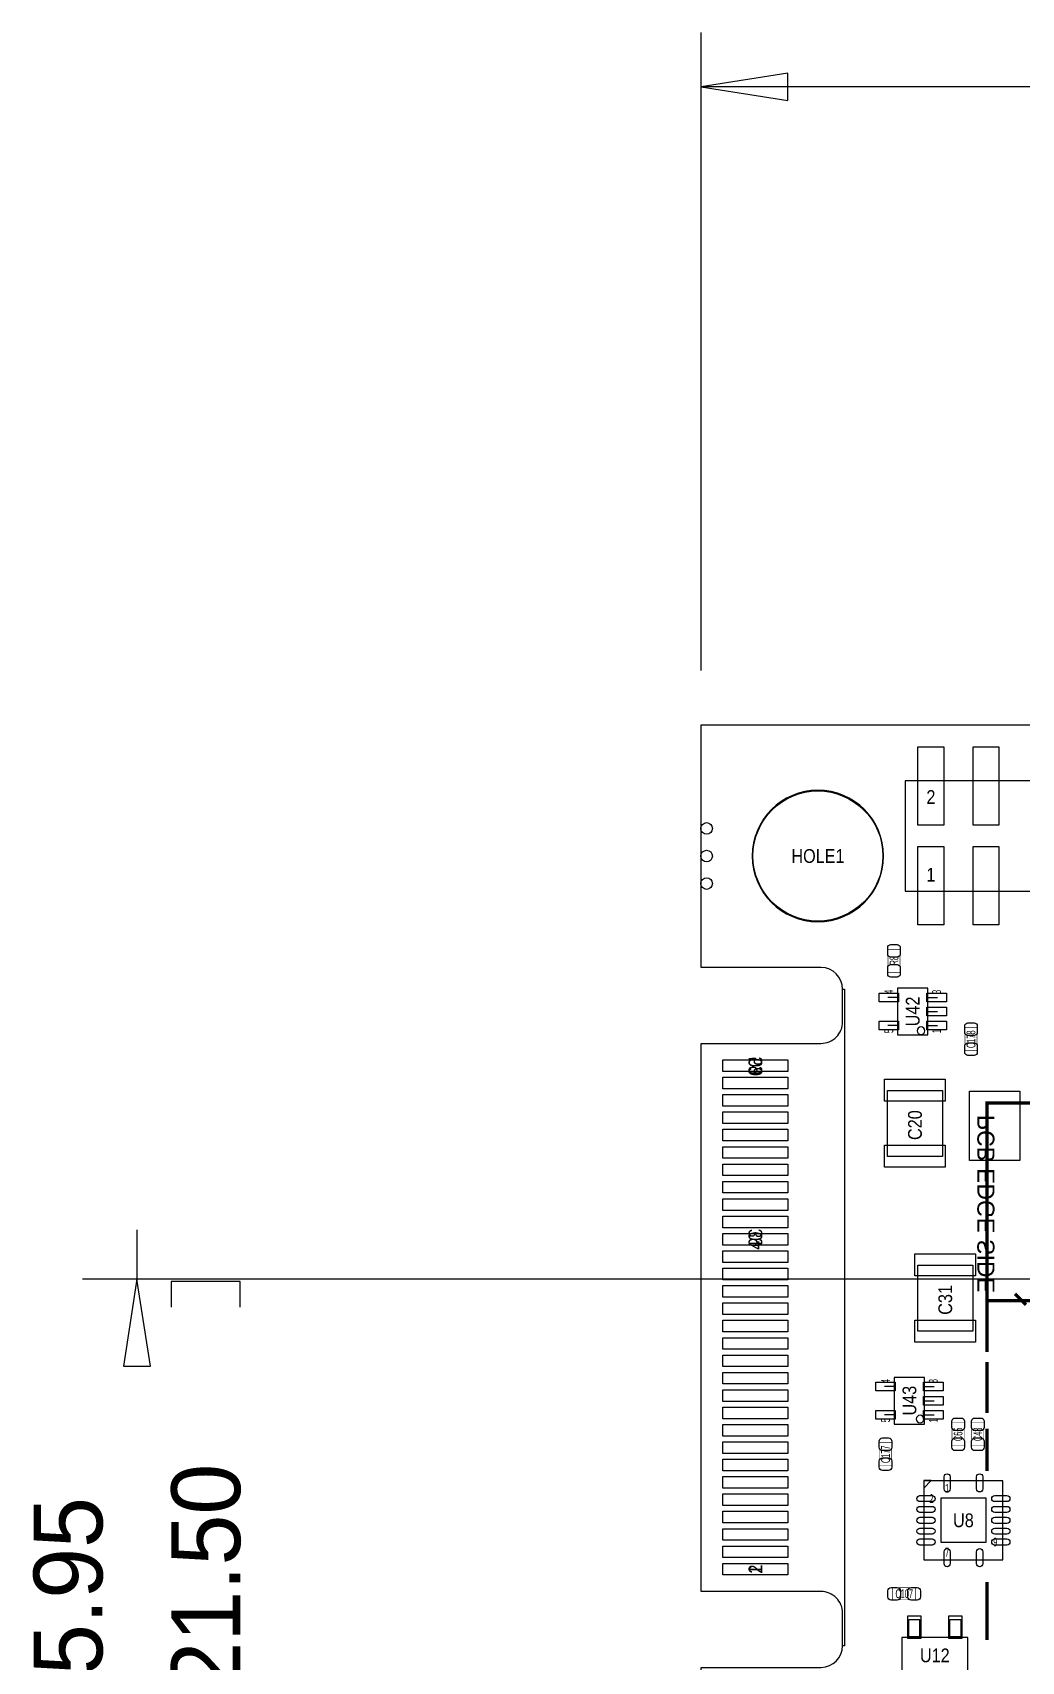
# Model space of a CAD drawing. Extents: x -31 to 174, y -12 to 124.
# Drawn here: x -30.8 to 14.8, y 46.5 to 121.6 of the extents above; entities that cross this region are included whole.
import ezdxf
from ezdxf.enums import TextEntityAlignment as Align

# ---------------------------------------------------------------- set-up
doc = ezdxf.new("R2010")
doc.units = 0
for name, color, linetype in [('BG_DIMENSION', 1, 'CONTINUOUS'), ('BG_OUTLINE', 3, 'CONTINUOUS'), ('PG_ASSEMBLY_BOTTOM', 140, 'CONTINUOUS'), ('PG_ASSEMBLY_TOP', 140, 'CONTINUOUS'), ('PIN_BOTTOM', 2, 'CONTINUOUS'), ('PIN_TOP', 160, 'CONTINUOUS'), ('RD_ASSEMBLY_TOP', 140, 'CONTINUOUS')]:
    doc.layers.add(name, color=color, linetype=linetype)

msp = doc.modelspace()

# ---------------------------------------------------------------- linework, layer by layer
at = {"layer": 'BG_DIMENSION'}
for points in [[(0, 92.157042), (0, 121.555002)], [(3.999992, 119.67972), (0, 119.05488), (3.999992, 118.43004), (3.999992, 119.67972)], [(56.33847, 119.05488), (0, 119.05488)], [(-26.01214, 66.39433), (-26.01214, 64.11722)], [(44.845478, 64.11722), (-28.512262, 64.11722)], [(-25.3873, 60.117228), (-26.01214, 64.11722), (-26.63698, 60.117228), (-25.3873, 60.117228)], [(-21.24964, 62.83198), (-21.24964, 64.01308), (-24.42464, 64.01308), (-24.42464, 62.83198)]]:
    msp.add_lwpolyline(points, dxfattribs=at)
at = {"layer": 'BG_OUTLINE'}
msp.add_lwpolyline([(0, 0), (0, 46.233588), (5.526532, 46.233588, 0.413393), (6.522212, 47.232062), (6.522212, 48.731932, 0.414214), (5.522214, 49.73193), (0, 49.73193), (0, 74.98207), (5.522214, 74.98207, 0.414214), (6.522212, 75.982068), (6.522212, 77.481938, 0.413393), (5.526532, 78.480412), (0, 78.480412), (0, 89.662), (150.622, 89.662), (150.622, 0)], format="xyb", close=True, dxfattribs=at)
at = {"layer": 'PG_ASSEMBLY_BOTTOM'}
for points in [[(6.522212, 77.481938), (6.602222, 77.481938)], [(6.522212, 75.982068), (6.522212, 77.481938)], [(6.522212, 77.481938), (6.602222, 77.481938)], [(6.522212, 75.982068), (6.522212, 77.481938)], [(6.522212, 77.481938), (6.602222, 77.481938)], [(6.522212, 75.982068), (6.522212, 77.481938)], [(6.522212, 77.481938), (6.602222, 77.481938)], [(6.522212, 75.982068), (6.522212, 77.481938)], [(6.522212, 77.481938), (6.602222, 77.481938)], [(6.522212, 75.982068), (6.522212, 77.481938)], [(6.522212, 77.481938), (6.602222, 77.481938)], [(6.522212, 75.982068), (6.522212, 77.481938)], [(6.522212, 77.481938), (6.602222, 77.481938)], [(6.522212, 75.982068), (6.522212, 77.481938)], [(6.522212, 77.481938), (6.602222, 77.481938)], [(6.522212, 75.982068), (6.522212, 77.481938)], [(6.522212, 77.481938), (6.602222, 77.481938)], [(6.522212, 75.982068), (6.522212, 77.481938)], [(6.522212, 77.481938), (6.602222, 77.481938)], [(6.522212, 75.982068), (6.522212, 77.481938)], [(6.522212, 77.481938), (6.602222, 77.481938)], [(6.522212, 75.982068), (6.522212, 77.481938)], [(6.522212, 77.481938), (6.602222, 77.481938)], [(6.522212, 75.982068), (6.522212, 77.481938)], [(6.522212, 77.481938), (6.602222, 77.481938)], [(6.522212, 75.982068), (6.522212, 77.481938)], [(6.522212, 77.481938), (6.602222, 77.481938)], [(6.522212, 75.982068), (6.522212, 77.481938)], [(6.522212, 77.481938), (6.602222, 77.481938)], [(6.522212, 75.982068), (6.522212, 77.481938)], [(6.522212, 77.481938), (6.602222, 77.481938)], [(6.522212, 75.982068), (6.522212, 77.481938)], [(6.522212, 77.481938), (6.602222, 77.481938)], [(6.602222, 77.481938), (6.602222, 47.232062)], [(6.602222, 77.481938), (6.602222, 47.232062)], [(6.602222, 77.481938), (6.602222, 47.232062)], [(6.602222, 77.481938), (6.602222, 47.232062)], [(6.602222, 77.481938), (6.602222, 47.232062)], [(6.602222, 77.481938), (6.602222, 47.232062)], [(6.602222, 77.481938), (6.602222, 47.232062)], [(6.602222, 77.481938), (6.602222, 47.232062)], [(6.602222, 77.481938), (6.602222, 47.232062)], [(6.602222, 77.481938), (6.602222, 47.232062)], [(6.602222, 77.481938), (6.602222, 47.232062)], [(6.602222, 77.481938), (6.602222, 47.232062)], [(6.602222, 77.481938), (6.602222, 47.232062)], [(6.602222, 77.481938), (6.602222, 47.232062)], [(6.602222, 77.481938), (6.602222, 47.232062)], [(6.602222, 77.481938), (6.602222, 47.232062)], [(0.002032, 74.98207), (5.522214, 74.98207)], [(0.002032, 49.73193), (0.002032, 74.98207)], [(0.002032, 74.98207), (5.522214, 74.98207)], [(0.002032, 49.73193), (0.002032, 74.98207)], [(0.002032, 74.98207), (5.522214, 74.98207)], [(0.002032, 49.73193), (0.002032, 74.98207)], [(0.002032, 74.98207), (5.522214, 74.98207)], [(0.002032, 49.73193), (0.002032, 74.98207)], [(0.002032, 74.98207), (5.522214, 74.98207)], [(0.002032, 49.73193), (0.002032, 74.98207)], [(0.002032, 74.98207), (5.522214, 74.98207)], [(0.002032, 49.73193), (0.002032, 74.98207)], [(0.002032, 74.98207), (5.522214, 74.98207)], [(0.002032, 49.73193), (0.002032, 74.98207)], [(0.002032, 74.98207), (5.522214, 74.98207)], [(0.002032, 49.73193), (0.002032, 74.98207)], [(0.002032, 74.98207), (5.522214, 74.98207)], [(0.002032, 49.73193), (0.002032, 74.98207)], [(0.002032, 74.98207), (5.522214, 74.98207)], [(0.002032, 49.73193), (0.002032, 74.98207)], [(0.002032, 74.98207), (5.522214, 74.98207)], [(0.002032, 49.73193), (0.002032, 74.98207)], [(0.002032, 74.98207), (5.522214, 74.98207)], [(0.002032, 49.73193), (0.002032, 74.98207)], [(0.002032, 74.98207), (5.522214, 74.98207)], [(0.002032, 49.73193), (0.002032, 74.98207)], [(0.002032, 74.98207), (5.522214, 74.98207)], [(0.002032, 49.73193), (0.002032, 74.98207)], [(0.002032, 74.98207), (5.522214, 74.98207)], [(0.002032, 49.73193), (0.002032, 74.98207)], [(0.002032, 74.98207), (5.522214, 74.98207)], [(0.002032, 49.73193), (0.002032, 74.98207)], [(5.522214, 49.73193), (0.002032, 49.73193)], [(5.522214, 49.73193), (0.002032, 49.73193)], [(5.522214, 49.73193), (0.002032, 49.73193)], [(5.522214, 49.73193), (0.002032, 49.73193)], [(5.522214, 49.73193), (0.002032, 49.73193)], [(5.522214, 49.73193), (0.002032, 49.73193)], [(5.522214, 49.73193), (0.002032, 49.73193)], [(5.522214, 49.73193), (0.002032, 49.73193)], [(5.522214, 49.73193), (0.002032, 49.73193)], [(5.522214, 49.73193), (0.002032, 49.73193)], [(5.522214, 49.73193), (0.002032, 49.73193)], [(5.522214, 49.73193), (0.002032, 49.73193)], [(5.522214, 49.73193), (0.002032, 49.73193)], [(5.522214, 49.73193), (0.002032, 49.73193)], [(5.522214, 49.73193), (0.002032, 49.73193)], [(5.522214, 49.73193), (0.002032, 49.73193)], [(6.522212, 47.232062), (6.522212, 48.731932)], [(6.522212, 47.232062), (6.522212, 48.731932)], [(6.522212, 47.232062), (6.522212, 48.731932)], [(6.522212, 47.232062), (6.522212, 48.731932)], [(6.522212, 47.232062), (6.522212, 48.731932)], [(6.522212, 47.232062), (6.522212, 48.731932)], [(6.522212, 47.232062), (6.522212, 48.731932)], [(6.522212, 47.232062), (6.522212, 48.731932)], [(6.522212, 47.232062), (6.522212, 48.731932)], [(6.522212, 47.232062), (6.522212, 48.731932)], [(6.522212, 47.232062), (6.522212, 48.731932)], [(6.522212, 47.232062), (6.522212, 48.731932)], [(6.522212, 47.232062), (6.522212, 48.731932)], [(6.522212, 47.232062), (6.522212, 48.731932)], [(6.522212, 47.232062), (6.522212, 48.731932)], [(6.522212, 47.232062), (6.522212, 48.731932)], [(6.602222, 47.232062), (6.522212, 47.232062)], [(6.602222, 47.232062), (6.522212, 47.232062)], [(6.602222, 47.232062), (6.522212, 47.232062)], [(6.602222, 47.232062), (6.522212, 47.232062)], [(6.602222, 47.232062), (6.522212, 47.232062)], [(6.602222, 47.232062), (6.522212, 47.232062)], [(6.602222, 47.232062), (6.522212, 47.232062)], [(6.602222, 47.232062), (6.522212, 47.232062)], [(6.602222, 47.232062), (6.522212, 47.232062)], [(6.602222, 47.232062), (6.522212, 47.232062)], [(6.602222, 47.232062), (6.522212, 47.232062)], [(6.602222, 47.232062), (6.522212, 47.232062)], [(6.602222, 47.232062), (6.522212, 47.232062)], [(6.602222, 47.232062), (6.522212, 47.232062)], [(6.602222, 47.232062), (6.522212, 47.232062)], [(6.602222, 47.232062), (6.522212, 47.232062)]]:
    msp.add_lwpolyline(points, dxfattribs=at)
for points in [[(5.522214, 74.98207, 0.414216), (6.522212, 75.982068)], [(5.522214, 74.98207, 0.414216), (6.522212, 75.982068)], [(5.522214, 74.98207, 0.414216), (6.522212, 75.982068)], [(5.522214, 74.98207, 0.414216), (6.522212, 75.982068)], [(5.522214, 74.98207, 0.414216), (6.522212, 75.982068)], [(5.522214, 74.98207, 0.414216), (6.522212, 75.982068)], [(5.522214, 74.98207, 0.414216), (6.522212, 75.982068)], [(5.522214, 74.98207, 0.414216), (6.522212, 75.982068)], [(5.522214, 74.98207, 0.414216), (6.522212, 75.982068)], [(5.522214, 74.98207, 0.414216), (6.522212, 75.982068)], [(5.522214, 74.98207, 0.414216), (6.522212, 75.982068)], [(5.522214, 74.98207, 0.414216), (6.522212, 75.982068)], [(5.522214, 74.98207, 0.414216), (6.522212, 75.982068)], [(5.522214, 74.98207, 0.414216), (6.522212, 75.982068)], [(5.522214, 74.98207, 0.414216), (6.522212, 75.982068)], [(5.522214, 74.98207, 0.414216), (6.522212, 75.982068)], [(6.522212, 48.731932, 0.414216), (5.522214, 49.73193)], [(6.522212, 48.731932, 0.414216), (5.522214, 49.73193)], [(6.522212, 48.731932, 0.414216), (5.522214, 49.73193)], [(6.522212, 48.731932, 0.414216), (5.522214, 49.73193)], [(6.522212, 48.731932, 0.414216), (5.522214, 49.73193)], [(6.522212, 48.731932, 0.414216), (5.522214, 49.73193)], [(6.522212, 48.731932, 0.414216), (5.522214, 49.73193)], [(6.522212, 48.731932, 0.414216), (5.522214, 49.73193)], [(6.522212, 48.731932, 0.414216), (5.522214, 49.73193)], [(6.522212, 48.731932, 0.414216), (5.522214, 49.73193)], [(6.522212, 48.731932, 0.414216), (5.522214, 49.73193)], [(6.522212, 48.731932, 0.414216), (5.522214, 49.73193)], [(6.522212, 48.731932, 0.414216), (5.522214, 49.73193)], [(6.522212, 48.731932, 0.414216), (5.522214, 49.73193)], [(6.522212, 48.731932, 0.414216), (5.522214, 49.73193)], [(6.522212, 48.731932, 0.414216), (5.522214, 49.73193)]]:
    msp.add_lwpolyline(points, format="xyb", dxfattribs=at)
at = {"layer": 'PG_ASSEMBLY_BOTTOM', "const_width": 0.1524}
msp.add_lwpolyline([(14.976348, 62.937136), (14.468348, 63.445136)], dxfattribs=at)
at = {"layer": 'PG_ASSEMBLY_TOP'}
for points in [[(9.398, 82.0039), (34.6456, 82.0039), (34.6456, 87.0839), (9.398, 87.0839), (9.398, 82.0039)], [(6.522212, 77.481938), (6.602222, 77.481938)], [(6.522212, 75.982068), (6.522212, 77.481938)], [(6.522212, 77.481938), (6.602222, 77.481938)], [(6.522212, 75.982068), (6.522212, 77.481938)], [(6.522212, 77.481938), (6.602222, 77.481938)], [(6.522212, 75.982068), (6.522212, 77.481938)], [(6.522212, 77.481938), (6.602222, 77.481938)], [(6.522212, 75.982068), (6.522212, 77.481938)], [(6.522212, 77.481938), (6.602222, 77.481938)], [(6.522212, 75.982068), (6.522212, 77.481938)], [(6.522212, 77.481938), (6.602222, 77.481938)], [(6.522212, 75.982068), (6.522212, 77.481938)], [(6.522212, 77.481938), (6.602222, 77.481938)], [(6.522212, 75.982068), (6.522212, 77.481938)], [(6.522212, 77.481938), (6.602222, 77.481938)], [(6.522212, 75.982068), (6.522212, 77.481938)], [(6.522212, 77.481938), (6.602222, 77.481938)], [(6.522212, 75.982068), (6.522212, 77.481938)], [(6.522212, 77.481938), (6.602222, 77.481938)], [(6.522212, 75.982068), (6.522212, 77.481938)], [(6.522212, 77.481938), (6.602222, 77.481938)], [(6.522212, 75.982068), (6.522212, 77.481938)], [(6.522212, 77.481938), (6.602222, 77.481938)], [(6.522212, 75.982068), (6.522212, 77.481938)], [(6.522212, 77.481938), (6.602222, 77.481938)], [(6.522212, 75.982068), (6.522212, 77.481938)], [(6.522212, 77.481938), (6.602222, 77.481938)], [(6.522212, 75.982068), (6.522212, 77.481938)], [(6.522212, 77.481938), (6.602222, 77.481938)], [(6.522212, 75.982068), (6.522212, 77.481938)], [(6.522212, 77.481938), (6.602222, 77.481938)], [(6.522212, 75.982068), (6.522212, 77.481938)], [(6.602222, 77.481938), (6.602222, 47.232062)], [(6.602222, 77.481938), (6.602222, 47.232062)], [(6.602222, 77.481938), (6.602222, 47.232062)], [(6.602222, 77.481938), (6.602222, 47.232062)], [(6.602222, 77.481938), (6.602222, 47.232062)], [(6.602222, 77.481938), (6.602222, 47.232062)], [(6.602222, 77.481938), (6.602222, 47.232062)], [(6.602222, 77.481938), (6.602222, 47.232062)], [(6.602222, 77.481938), (6.602222, 47.232062)], [(6.602222, 77.481938), (6.602222, 47.232062)], [(6.602222, 77.481938), (6.602222, 47.232062)], [(6.602222, 77.481938), (6.602222, 47.232062)], [(6.602222, 77.481938), (6.602222, 47.232062)], [(6.602222, 77.481938), (6.602222, 47.232062)], [(6.602222, 77.481938), (6.602222, 47.232062)], [(6.602222, 77.481938), (6.602222, 47.232062)], [(10.453624, 75.378818), (10.453624, 77.528928), (9.053576, 77.528928), (9.053576, 75.378818), (10.453624, 75.378818)], [(9.0678, 77.10424), (8.6106, 77.10424)], [(10.4394, 77.10424), (10.8966, 77.10424)], [(9.0678, 75.80376), (8.6106, 75.80376)], [(10.4394, 76.454), (10.8966, 76.454)], [(10.4394, 75.80376), (10.8966, 75.80376)], [(0.002032, 74.98207), (5.522214, 74.98207)], [(0.002032, 49.73193), (0.002032, 74.98207)], [(0.002032, 74.98207), (5.522214, 74.98207)], [(0.002032, 49.73193), (0.002032, 74.98207)], [(0.002032, 74.98207), (5.522214, 74.98207)], [(0.002032, 49.73193), (0.002032, 74.98207)], [(0.002032, 74.98207), (5.522214, 74.98207)], [(0.002032, 49.73193), (0.002032, 74.98207)], [(0.002032, 74.98207), (5.522214, 74.98207)], [(0.002032, 49.73193), (0.002032, 74.98207)], [(0.002032, 74.98207), (5.522214, 74.98207)], [(0.002032, 49.73193), (0.002032, 74.98207)], [(0.002032, 74.98207), (5.522214, 74.98207)], [(0.002032, 49.73193), (0.002032, 74.98207)], [(0.002032, 74.98207), (5.522214, 74.98207)], [(0.002032, 49.73193), (0.002032, 74.98207)], [(0.002032, 74.98207), (5.522214, 74.98207)], [(0.002032, 49.73193), (0.002032, 74.98207)], [(0.002032, 74.98207), (5.522214, 74.98207)], [(0.002032, 49.73193), (0.002032, 74.98207)], [(0.002032, 74.98207), (5.522214, 74.98207)], [(0.002032, 49.73193), (0.002032, 74.98207)], [(0.002032, 74.98207), (5.522214, 74.98207)], [(0.002032, 49.73193), (0.002032, 74.98207)], [(0.002032, 74.98207), (5.522214, 74.98207)], [(0.002032, 49.73193), (0.002032, 74.98207)], [(0.002032, 74.98207), (5.522214, 74.98207)], [(0.002032, 49.73193), (0.002032, 74.98207)], [(0.002032, 74.98207), (5.522214, 74.98207)], [(0.002032, 49.73193), (0.002032, 74.98207)], [(0.002032, 74.98207), (5.522214, 74.98207)], [(0.002032, 49.73193), (0.002032, 74.98207)], [(10.301986, 57.446418), (10.301986, 59.596528), (8.901938, 59.596528), (8.901938, 57.446418), (10.301986, 57.446418)], [(8.916162, 59.17184), (8.458962, 59.17184)], [(10.287762, 59.17184), (10.744962, 59.17184)], [(8.916162, 57.87136), (8.458962, 57.87136)], [(10.287762, 58.5216), (10.744962, 58.5216)], [(10.287762, 57.87136), (10.744962, 57.87136)], [(10.26541, 54.83479), (10.26541, 51.18481), (13.91539, 51.18481), (13.91539, 54.83479), (10.26541, 54.83479)], [(5.522214, 49.73193), (0.002032, 49.73193)], [(5.522214, 49.73193), (0.002032, 49.73193)], [(5.522214, 49.73193), (0.002032, 49.73193)], [(5.522214, 49.73193), (0.002032, 49.73193)], [(5.522214, 49.73193), (0.002032, 49.73193)], [(5.522214, 49.73193), (0.002032, 49.73193)], [(5.522214, 49.73193), (0.002032, 49.73193)], [(5.522214, 49.73193), (0.002032, 49.73193)], [(5.522214, 49.73193), (0.002032, 49.73193)], [(5.522214, 49.73193), (0.002032, 49.73193)], [(5.522214, 49.73193), (0.002032, 49.73193)], [(5.522214, 49.73193), (0.002032, 49.73193)], [(5.522214, 49.73193), (0.002032, 49.73193)], [(5.522214, 49.73193), (0.002032, 49.73193)], [(5.522214, 49.73193), (0.002032, 49.73193)], [(5.522214, 49.73193), (0.002032, 49.73193)], [(6.522212, 47.232062), (6.522212, 48.731932)], [(6.522212, 47.232062), (6.522212, 48.731932)], [(6.522212, 47.232062), (6.522212, 48.731932)], [(6.522212, 47.232062), (6.522212, 48.731932)], [(6.522212, 47.232062), (6.522212, 48.731932)], [(6.522212, 47.232062), (6.522212, 48.731932)], [(6.522212, 47.232062), (6.522212, 48.731932)], [(6.522212, 47.232062), (6.522212, 48.731932)], [(6.522212, 47.232062), (6.522212, 48.731932)], [(6.522212, 47.232062), (6.522212, 48.731932)], [(6.522212, 47.232062), (6.522212, 48.731932)], [(6.522212, 47.232062), (6.522212, 48.731932)], [(6.522212, 47.232062), (6.522212, 48.731932)], [(6.522212, 47.232062), (6.522212, 48.731932)], [(6.522212, 47.232062), (6.522212, 48.731932)], [(6.522212, 47.232062), (6.522212, 48.731932)], [(9.247124, 47.611792), (9.247124, 45.861732), (12.297156, 45.861732), (12.297156, 47.611792), (9.247124, 47.611792)], [(6.602222, 47.232062), (6.522212, 47.232062)], [(6.602222, 47.232062), (6.522212, 47.232062)], [(6.602222, 47.232062), (6.522212, 47.232062)], [(6.602222, 47.232062), (6.522212, 47.232062)], [(6.602222, 47.232062), (6.522212, 47.232062)], [(6.602222, 47.232062), (6.522212, 47.232062)], [(6.602222, 47.232062), (6.522212, 47.232062)], [(6.602222, 47.232062), (6.522212, 47.232062)], [(6.602222, 47.232062), (6.522212, 47.232062)], [(6.602222, 47.232062), (6.522212, 47.232062)], [(6.602222, 47.232062), (6.522212, 47.232062)], [(6.602222, 47.232062), (6.522212, 47.232062)], [(6.602222, 47.232062), (6.522212, 47.232062)], [(6.602222, 47.232062), (6.522212, 47.232062)], [(6.602222, 47.232062), (6.522212, 47.232062)], [(6.602222, 47.232062), (6.522212, 47.232062)]]:
    msp.add_lwpolyline(points, dxfattribs=at)
for points in [[(8.410956, 83.6168, 1), (2.358644, 83.6168, 1), (8.410956, 83.6168)], [(5.522214, 74.98207, 0.414216), (6.522212, 75.982068)], [(5.522214, 74.98207, 0.414216), (6.522212, 75.982068)], [(5.522214, 74.98207, 0.414216), (6.522212, 75.982068)], [(5.522214, 74.98207, 0.414216), (6.522212, 75.982068)], [(5.522214, 74.98207, 0.414216), (6.522212, 75.982068)], [(5.522214, 74.98207, 0.414216), (6.522212, 75.982068)], [(5.522214, 74.98207, 0.414216), (6.522212, 75.982068)], [(5.522214, 74.98207, 0.414216), (6.522212, 75.982068)], [(5.522214, 74.98207, 0.414216), (6.522212, 75.982068)], [(5.522214, 74.98207, 0.414216), (6.522212, 75.982068)], [(5.522214, 74.98207, 0.414216), (6.522212, 75.982068)], [(5.522214, 74.98207, 0.414216), (6.522212, 75.982068)], [(5.522214, 74.98207, 0.414216), (6.522212, 75.982068)], [(5.522214, 74.98207, 0.414216), (6.522212, 75.982068)], [(5.522214, 74.98207, 0.414216), (6.522212, 75.982068)], [(5.522214, 74.98207, 0.414216), (6.522212, 75.982068)], [(10.3124, 75.565, 1), (9.9568, 75.565, 1), (10.3124, 75.565)], [(10.27176, 57.67324, 1), (9.91616, 57.67324, 1), (10.27176, 57.67324)], [(6.522212, 48.731932, 0.414216), (5.522214, 49.73193)], [(6.522212, 48.731932, 0.414216), (5.522214, 49.73193)], [(6.522212, 48.731932, 0.414216), (5.522214, 49.73193)], [(6.522212, 48.731932, 0.414216), (5.522214, 49.73193)], [(6.522212, 48.731932, 0.414216), (5.522214, 49.73193)], [(6.522212, 48.731932, 0.414216), (5.522214, 49.73193)], [(6.522212, 48.731932, 0.414216), (5.522214, 49.73193)], [(6.522212, 48.731932, 0.414216), (5.522214, 49.73193)], [(6.522212, 48.731932, 0.414216), (5.522214, 49.73193)], [(6.522212, 48.731932, 0.414216), (5.522214, 49.73193)], [(6.522212, 48.731932, 0.414216), (5.522214, 49.73193)], [(6.522212, 48.731932, 0.414216), (5.522214, 49.73193)], [(6.522212, 48.731932, 0.414216), (5.522214, 49.73193)], [(6.522212, 48.731932, 0.414216), (5.522214, 49.73193)], [(6.522212, 48.731932, 0.414216), (5.522214, 49.73193)], [(6.522212, 48.731932, 0.414216), (5.522214, 49.73193)]]:
    msp.add_lwpolyline(points, format="xyb", dxfattribs=at)
for points, const_width in [([(8.610092, 79.320898), (9.169908, 79.320898), (9.169908, 78.260702), (8.610092, 78.260702), (8.610092, 79.320898)], 0.024892), ([(12.161012, 75.703684), (12.720828, 75.703684), (12.720828, 74.643488), (12.161012, 74.643488), (12.161012, 75.703684)], 0.024892), ([(13.184378, 63.13424), (13.184378, 72.234044), (43.184318, 72.234044), (43.184318, 63.13424), (13.184378, 63.13424), (13.184378, 60.76823)], 0.1524), ([(13.184378, 60.30722), (13.184378, 57.950608)], 0.1524), ([(12.125452, 56.442102), (11.565636, 56.442102), (11.565636, 57.502298), (12.125452, 57.502298), (12.125452, 56.442102)], 0.024892), ([(13.030708, 56.442102), (12.470892, 56.442102), (12.470892, 57.502298), (13.030708, 57.502298), (13.030708, 56.442102)], 0.024892), ([(13.184378, 57.233312), (13.184378, 55.28818)], 0.1524), ([(8.222234, 56.58231), (8.78205, 56.58231), (8.78205, 55.522114), (8.222234, 55.522114), (8.222234, 56.58231)], 0.024892), ([(9.892284, 49.907444), (9.892284, 49.347628), (8.832088, 49.347628), (8.832088, 49.907444), (9.892284, 49.907444)], 0.024892), ([(13.184378, 50.16373), (13.184378, 47.499778)], 0.1524)]:
    msp.add_lwpolyline(points, dxfattribs=dict(at, const_width=const_width))
for points in [[(8.585962, 69.76872), (8.585962, 72.81672), (11.125962, 72.81672), (11.125962, 69.76872)], [(9.982962, 61.71692), (9.982962, 64.76492), (12.522962, 64.76492), (12.522962, 61.71692)], [(10.610342, 54.83987), (10.26033, 54.83987), (10.26033, 54.489858)], [(9.572244, 47.636684), (9.572244, 48.436784), (10.072116, 48.436784), (10.072116, 47.636684)], [(11.472164, 47.636684), (11.472164, 48.436784), (11.972036, 48.436784), (11.972036, 47.636684)]]:
    msp.add_lwpolyline(points, close=True, dxfattribs=at)
at = {"layer": 'PIN_BOTTOM'}
for points in [[(4.000754, 73.690226), (1.003554, 73.690226), (1.003554, 74.223626), (4.000754, 74.223626)], [(4.000754, 72.89038), (1.003554, 72.89038), (1.003554, 73.42378), (4.000754, 73.42378)], [(4.000754, 72.09028), (1.003554, 72.09028), (1.003554, 72.62368), (4.000754, 72.62368)], [(4.000754, 71.29018), (1.003554, 71.29018), (1.003554, 71.82358), (4.000754, 71.82358)], [(4.000754, 70.490334), (1.003554, 70.490334), (1.003554, 71.023734), (4.000754, 71.023734)], [(4.000754, 69.690234), (1.003554, 69.690234), (1.003554, 70.223634), (4.000754, 70.223634)], [(4.000754, 68.890388), (1.003554, 68.890388), (1.003554, 69.423788), (4.000754, 69.423788)], [(4.000754, 68.090288), (1.003554, 68.090288), (1.003554, 68.623688), (4.000754, 68.623688)], [(4.000754, 67.290188), (1.003554, 67.290188), (1.003554, 67.823588), (4.000754, 67.823588)], [(4.000754, 66.490342), (1.003554, 66.490342), (1.003554, 67.023742), (4.000754, 67.023742)], [(4.000754, 65.690242), (1.003554, 65.690242), (1.003554, 66.223642), (4.000754, 66.223642)], [(4.000754, 64.890396), (1.003554, 64.890396), (1.003554, 65.423796), (4.000754, 65.423796)], [(4.000754, 64.090296), (1.003554, 64.090296), (1.003554, 64.623696), (4.000754, 64.623696)], [(4.000754, 63.290196), (1.003554, 63.290196), (1.003554, 63.823596), (4.000754, 63.823596)], [(4.000754, 62.49035), (1.003554, 62.49035), (1.003554, 63.02375), (4.000754, 63.02375)], [(4.000754, 61.69025), (1.003554, 61.69025), (1.003554, 62.22365), (4.000754, 62.22365)], [(4.000754, 60.890404), (1.003554, 60.890404), (1.003554, 61.423804), (4.000754, 61.423804)], [(4.000754, 60.090304), (1.003554, 60.090304), (1.003554, 60.623704), (4.000754, 60.623704)], [(4.000754, 59.290204), (1.003554, 59.290204), (1.003554, 59.823604), (4.000754, 59.823604)], [(4.000754, 58.490358), (1.003554, 58.490358), (1.003554, 59.023758), (4.000754, 59.023758)], [(4.000754, 57.690258), (1.003554, 57.690258), (1.003554, 58.223658), (4.000754, 58.223658)], [(4.000754, 56.890412), (1.003554, 56.890412), (1.003554, 57.423812), (4.000754, 57.423812)], [(4.000754, 56.090312), (1.003554, 56.090312), (1.003554, 56.623712), (4.000754, 56.623712)], [(4.000754, 55.290212), (1.003554, 55.290212), (1.003554, 55.823612), (4.000754, 55.823612)], [(4.000754, 54.490366), (1.003554, 54.490366), (1.003554, 55.023766), (4.000754, 55.023766)], [(4.000754, 53.690266), (1.003554, 53.690266), (1.003554, 54.223666), (4.000754, 54.223666)], [(4.000754, 52.89042), (1.003554, 52.89042), (1.003554, 53.42382), (4.000754, 53.42382)], [(4.000754, 52.09032), (1.003554, 52.09032), (1.003554, 52.62372), (4.000754, 52.62372)], [(4.000754, 51.29022), (1.003554, 51.29022), (1.003554, 51.82362), (4.000754, 51.82362)], [(4.000754, 50.490374), (1.003554, 50.490374), (1.003554, 51.023774), (4.000754, 51.023774)]]:
    msp.add_lwpolyline(points, close=True, dxfattribs=at)
for centre, radius in [((5.3848, 83.6168), 2.9972), ((0.254, 84.8868), 0.2667), ((0.254, 83.6168), 0.2667), ((0.254, 82.3468), 0.2667)]:
    msp.add_circle(centre, radius, dxfattribs=at)
at = {"layer": 'PIN_TOP'}
for points in [[(9.9949, 85.0392), (9.9949, 88.646), (11.1887, 88.646), (11.1887, 85.0392)], [(12.5349, 85.0392), (12.5349, 88.646), (13.7287, 88.646), (13.7287, 85.0392)], [(9.9949, 80.4418), (9.9949, 84.0486), (11.1887, 84.0486), (11.1887, 80.4418)], [(12.5349, 80.4418), (12.5349, 84.0486), (13.7287, 84.0486), (13.7287, 80.4418)], [(9.103741, 76.904215), (8.203819, 76.904215), (8.203819, 77.304265), (9.103741, 77.304265)], [(11.303381, 76.904215), (10.403459, 76.904215), (10.403459, 77.304265), (11.303381, 77.304265)], [(11.303381, 76.253975), (10.403459, 76.253975), (10.403459, 76.654025), (11.303381, 76.654025)], [(9.103741, 75.603735), (8.203819, 75.603735), (8.203819, 76.003785), (9.103741, 76.003785)], [(11.303381, 75.603735), (10.403459, 75.603735), (10.403459, 76.003785), (11.303381, 76.003785)], [(4.000754, 73.690226), (1.003554, 73.690226), (1.003554, 74.223626), (4.000754, 74.223626)], [(4.000754, 72.89038), (1.003554, 72.89038), (1.003554, 73.42378), (4.000754, 73.42378)], [(8.458962, 73.33742), (11.252962, 73.33742), (11.252962, 72.32142), (8.458962, 72.32142)], [(4.000754, 72.09028), (1.003554, 72.09028), (1.003554, 72.62368), (4.000754, 72.62368)], [(12.37869, 69.584062), (12.37869, 72.784462), (14.69009, 72.784462), (14.69009, 69.584062)], [(4.000754, 71.29018), (1.003554, 71.29018), (1.003554, 71.82358), (4.000754, 71.82358)], [(4.000754, 70.490334), (1.003554, 70.490334), (1.003554, 71.023734), (4.000754, 71.023734)], [(4.000754, 69.690234), (1.003554, 69.690234), (1.003554, 70.223634), (4.000754, 70.223634)], [(8.458962, 70.28942), (11.252962, 70.28942), (11.252962, 69.27342), (8.458962, 69.27342)], [(4.000754, 68.890388), (1.003554, 68.890388), (1.003554, 69.423788), (4.000754, 69.423788)], [(4.000754, 68.090288), (1.003554, 68.090288), (1.003554, 68.623688), (4.000754, 68.623688)], [(4.000754, 67.290188), (1.003554, 67.290188), (1.003554, 67.823588), (4.000754, 67.823588)], [(4.000754, 66.490342), (1.003554, 66.490342), (1.003554, 67.023742), (4.000754, 67.023742)], [(4.000754, 65.690242), (1.003554, 65.690242), (1.003554, 66.223642), (4.000754, 66.223642)], [(4.000754, 64.890396), (1.003554, 64.890396), (1.003554, 65.423796), (4.000754, 65.423796)], [(4.000754, 64.090296), (1.003554, 64.090296), (1.003554, 64.623696), (4.000754, 64.623696)], [(9.855962, 65.28562), (12.649962, 65.28562), (12.649962, 64.26962), (9.855962, 64.26962)], [(4.000754, 63.290196), (1.003554, 63.290196), (1.003554, 63.823596), (4.000754, 63.823596)], [(4.000754, 62.49035), (1.003554, 62.49035), (1.003554, 63.02375), (4.000754, 63.02375)], [(4.000754, 61.69025), (1.003554, 61.69025), (1.003554, 62.22365), (4.000754, 62.22365)], [(9.855962, 62.23762), (12.649962, 62.23762), (12.649962, 61.22162), (9.855962, 61.22162)], [(4.000754, 60.890404), (1.003554, 60.890404), (1.003554, 61.423804), (4.000754, 61.423804)], [(4.000754, 60.090304), (1.003554, 60.090304), (1.003554, 60.623704), (4.000754, 60.623704)], [(4.000754, 59.290204), (1.003554, 59.290204), (1.003554, 59.823604), (4.000754, 59.823604)], [(8.952103, 58.971815), (8.052181, 58.971815), (8.052181, 59.371865), (8.952103, 59.371865)], [(11.151743, 58.971815), (10.251821, 58.971815), (10.251821, 59.371865), (11.151743, 59.371865)], [(4.000754, 58.490358), (1.003554, 58.490358), (1.003554, 59.023758), (4.000754, 59.023758)], [(11.151743, 58.321575), (10.251821, 58.321575), (10.251821, 58.721625), (11.151743, 58.721625)], [(4.000754, 57.690258), (1.003554, 57.690258), (1.003554, 58.223658), (4.000754, 58.223658)], [(8.952103, 57.671335), (8.052181, 57.671335), (8.052181, 58.071385), (8.952103, 58.071385)], [(11.151743, 57.671335), (10.251821, 57.671335), (10.251821, 58.071385), (11.151743, 58.071385)], [(4.000754, 56.890412), (1.003554, 56.890412), (1.003554, 57.423812), (4.000754, 57.423812)], [(4.000754, 56.090312), (1.003554, 56.090312), (1.003554, 56.623712), (4.000754, 56.623712)], [(4.000754, 55.290212), (1.003554, 55.290212), (1.003554, 55.823612), (4.000754, 55.823612)], [(4.000754, 54.490366), (1.003554, 54.490366), (1.003554, 55.023766), (4.000754, 55.023766)], [(4.000754, 53.690266), (1.003554, 53.690266), (1.003554, 54.223666), (4.000754, 54.223666)], [(11.0617, 54.0385), (13.1191, 54.0385), (13.1191, 51.9811), (11.0617, 51.9811)], [(4.000754, 52.89042), (1.003554, 52.89042), (1.003554, 53.42382), (4.000754, 53.42382)], [(4.000754, 52.09032), (1.003554, 52.09032), (1.003554, 52.62372), (4.000754, 52.62372)], [(4.000754, 51.29022), (1.003554, 51.29022), (1.003554, 51.82362), (4.000754, 51.82362)], [(4.000754, 50.490374), (1.003554, 50.490374), (1.003554, 51.023774), (4.000754, 51.023774)], [(9.522206, 47.561754), (9.522206, 48.61179), (10.122154, 48.61179), (10.122154, 47.561754)], [(11.422126, 47.561754), (11.422126, 48.61179), (12.022074, 48.61179), (12.022074, 47.561754)]]:
    msp.add_lwpolyline(points, close=True, dxfattribs=at)
for points in [[(9.180068, 79.390748), (9.180068, 79.11084, -0.414846), (9.029954, 78.960726), (8.750046, 78.960726, -0.414846), (8.599932, 79.11084), (8.599932, 79.390748, -0.414846), (8.750046, 79.540862), (9.029954, 79.540862, -0.414846)], [(8.599932, 78.190852), (8.599932, 78.47076, -0.414846), (8.750046, 78.620874), (9.029954, 78.620874, -0.414846), (9.180068, 78.47076), (9.180068, 78.190852, -0.414846), (9.029954, 78.040738), (8.750046, 78.040738, -0.414846)], [(12.730988, 75.773534), (12.730988, 75.493626, -0.414846), (12.580874, 75.343512), (12.300966, 75.343512, -0.414846), (12.150852, 75.493626), (12.150852, 75.773534, -0.414846), (12.300966, 75.923648), (12.580874, 75.923648, -0.414846)], [(12.150852, 74.573638), (12.150852, 74.853546, -0.414846), (12.300966, 75.00366), (12.580874, 75.00366, -0.414846), (12.730988, 74.853546), (12.730988, 74.573638, -0.414846), (12.580874, 74.423524), (12.300966, 74.423524, -0.414846)], [(12.135612, 57.572148), (12.135612, 57.29224, -0.414846), (11.985498, 57.142126), (11.70559, 57.142126, -0.414846), (11.555476, 57.29224), (11.555476, 57.572148, -0.414846), (11.70559, 57.722262), (11.985498, 57.722262, -0.414846)], [(13.040868, 57.572148), (13.040868, 57.29224, -0.414846), (12.890754, 57.142126), (12.610846, 57.142126, -0.414846), (12.460732, 57.29224), (12.460732, 57.572148, -0.414846), (12.610846, 57.722262), (12.890754, 57.722262, -0.414846)], [(8.79221, 56.65216), (8.79221, 56.372252, -0.414846), (8.642096, 56.222138), (8.362188, 56.222138, -0.414846), (8.212074, 56.372252), (8.212074, 56.65216, -0.414846), (8.362188, 56.802274), (8.642096, 56.802274, -0.414846)], [(11.555476, 56.372252), (11.555476, 56.65216, -0.414846), (11.70559, 56.802274), (11.985498, 56.802274, -0.414846), (12.135612, 56.65216), (12.135612, 56.372252, -0.414846), (11.985498, 56.222138), (11.70559, 56.222138, -0.414846)], [(12.460732, 56.372252), (12.460732, 56.65216, -0.414846), (12.610846, 56.802274), (12.890754, 56.802274, -0.414846), (13.040868, 56.65216), (13.040868, 56.372252, -0.414846), (12.890754, 56.222138), (12.610846, 56.222138, -0.414846)], [(8.212074, 55.452264), (8.212074, 55.732172, -0.414846), (8.362188, 55.882286), (8.642096, 55.882286, -0.414846), (8.79221, 55.732172), (8.79221, 55.452264, -0.414846), (8.642096, 55.30215), (8.362188, 55.30215, -0.414846)], [(11.200638, 54.455314), (11.200638, 55.014114, -1), (11.480038, 55.014114), (11.480038, 54.455314, -1)], [(12.700762, 54.455314), (12.700762, 55.014114, -1), (12.980162, 55.014114), (12.980162, 54.455314, -1)], [(10.644886, 53.870098), (10.086086, 53.870098, -1), (10.086086, 54.149498), (10.644886, 54.149498, -1)], [(14.094714, 53.870098), (13.535914, 53.870098, -1), (13.535914, 54.149498), (14.094714, 54.149498, -1)], [(10.644886, 53.370226), (10.086086, 53.370226, -1), (10.086086, 53.649626), (10.644886, 53.649626, -1)], [(14.094714, 53.370226), (13.535914, 53.370226, -1), (13.535914, 53.649626), (14.094714, 53.649626, -1)], [(10.644886, 52.8701), (10.086086, 52.8701, -1), (10.086086, 53.1495), (10.644886, 53.1495, -1)], [(10.644886, 52.369974), (10.086086, 52.369974, -1), (10.086086, 52.649374), (10.644886, 52.649374, -1)], [(14.094714, 52.8701), (13.535914, 52.8701, -1), (13.535914, 53.1495), (14.094714, 53.1495, -1)], [(14.094714, 52.369974), (13.535914, 52.369974, -1), (13.535914, 52.649374), (14.094714, 52.649374, -1)], [(10.644886, 51.870102), (10.086086, 51.870102, -1), (10.086086, 52.149502), (10.644886, 52.149502, -1)], [(14.094714, 51.870102), (13.535914, 51.870102, -1), (13.535914, 52.149502), (14.094714, 52.149502, -1)], [(11.200638, 51.005486), (11.200638, 51.564286, -1), (11.480038, 51.564286), (11.480038, 51.005486, -1)], [(12.700762, 51.005486), (12.700762, 51.564286, -1), (12.980162, 51.564286), (12.980162, 51.005486, -1)], [(8.762238, 49.917604), (9.042146, 49.917604, -0.414846), (9.19226, 49.76749), (9.19226, 49.487582, -0.414846), (9.042146, 49.337468), (8.762238, 49.337468, -0.414846), (8.612124, 49.487582), (8.612124, 49.76749, -0.414846)], [(9.962134, 49.337468), (9.682226, 49.337468, -0.414846), (9.532112, 49.487582), (9.532112, 49.76749, -0.414846), (9.682226, 49.917604), (9.962134, 49.917604, -0.414846), (10.112248, 49.76749), (10.112248, 49.487582, -0.414846)]]:
    msp.add_lwpolyline(points, format="xyb", close=True, dxfattribs=at)
for centre, radius in [((5.3848, 83.6168), 2.9972), ((0.254, 84.8868), 0.2667), ((0.254, 83.6168), 0.2667), ((0.254, 82.3468), 0.2667)]:
    msp.add_circle(centre, radius, dxfattribs=at)

# ---------------------------------------------------------------- texts
at = {"layer": 'BG_DIMENSION', "width": 0.992}
for s, p in [('1021.50', (-21.24964, 40.39108)), ('25.95', (-27.59964, 43.54068))]:
    msp.add_text(s, height=3.175, rotation=90, dxfattribs=at).set_placement(p)
at = {"layer": 'PG_ASSEMBLY_BOTTOM', "text_generation_flag": 2, "width": 0.88}
for s, p in [('59', (2.819654, 73.956926)), ('1', (2.819654, 50.757074))]:
    msp.add_text(s, height=0.635, rotation=90, dxfattribs=at).set_placement(p, align=Align.CENTER)
at = {"layer": 'PG_ASSEMBLY_BOTTOM', "text_generation_flag": 2}
msp.add_text('PCB EDGE SIDE', height=0.7874, rotation=90, dxfattribs=at).set_placement((13.52042, 67.59194), align=Align.CENTER)
at = {"layer": 'PG_ASSEMBLY_BOTTOM', "text_generation_flag": 2, "width": 0.88}
msp.add_text('39', height=0.635, rotation=90, dxfattribs=at).set_placement((2.819654, 66.439542))
at = {"layer": 'PG_ASSEMBLY_TOP'}
for s, height, width, p in [('2', 0.635, 0.88, (10.5918, 86.0171)), ('1', 0.635, 0.88, (10.5918, 82.4357)), ('2', 0.4064, 0.625, (10.619486, 53.806598)), ('1', 0.4064, 0.625, (11.340338, 54.277514)), ('9', 0.4064, 0.625, (13.561314, 51.806602)), ('7', 0.4064, 0.625, (11.340338, 51.335686))]:
    msp.add_text(s, height=height, dxfattribs=dict(at, width=width)).set_placement(p, align=Align.CENTER)
at = {"layer": 'PG_ASSEMBLY_TOP', "width": 0.625}
for s, p in [('4', (8.85698, 77.35824)), ('3', (11.05662, 77.35824)), ('5', (8.85698, 75.54976)), ('1', (11.05662, 75.54976)), ('4', (8.705342, 59.42584)), ('3', (10.904982, 59.42584)), ('5', (8.705342, 57.61736)), ('1', (10.904982, 57.61736))]:
    msp.add_text(s, height=0.4064, rotation=90, dxfattribs=at).set_placement(p, align=Align.CENTER)
at = {"layer": 'PG_ASSEMBLY_TOP', "width": 0.88}
for s, p in [('60', (2.819654, 73.474326)), ('40', (2.819654, 65.474342)), ('2', (2.819654, 50.553874))]:
    msp.add_text(s, height=0.635, rotation=90, dxfattribs=at).set_placement(p)
at = {"layer": 'RD_ASSEMBLY_TOP'}
for s, height, width, p in [('HOLE1', 0.635, 0.88, (5.3848, 83.2993)), ('U8', 0.635, 0.88, (12.0904, 52.6923)), ('C107', 0.4064, 0.625, (9.362186, 49.424336)), ('U12', 0.635, 0.88, (10.77214, 46.4693))]:
    msp.add_text(s, height=height, dxfattribs=dict(at, width=width)).set_placement(p, align=Align.CENTER)
for s, height, width, p in [('R8', 0.4064, 0.625, (9.0932, 78.7908)), ('U42', 0.635, 0.88, (10.0711, 76.454)), ('C178', 0.4064, 0.625, (12.64412, 75.173586)), ('U43', 0.635, 0.88, (9.919462, 58.5216)), ('C65', 0.4064, 0.625, (12.048744, 56.9722)), ('C48', 0.4064, 0.625, (12.954, 56.9722)), ('C177', 0.4064, 0.625, (8.705342, 56.052212))]:
    msp.add_text(s, height=height, rotation=90, dxfattribs=dict(at, width=width)).set_placement(p, align=Align.CENTER)
at = {"layer": 'RD_ASSEMBLY_TOP', "width": 0.88}
for s, p in [('C20', (10.173462, 70.53072)), ('C31', (11.570462, 62.47892))]:
    msp.add_text(s, height=0.635, rotation=90, dxfattribs=at).set_placement(p)

doc.saveas('drawing.dxf')
